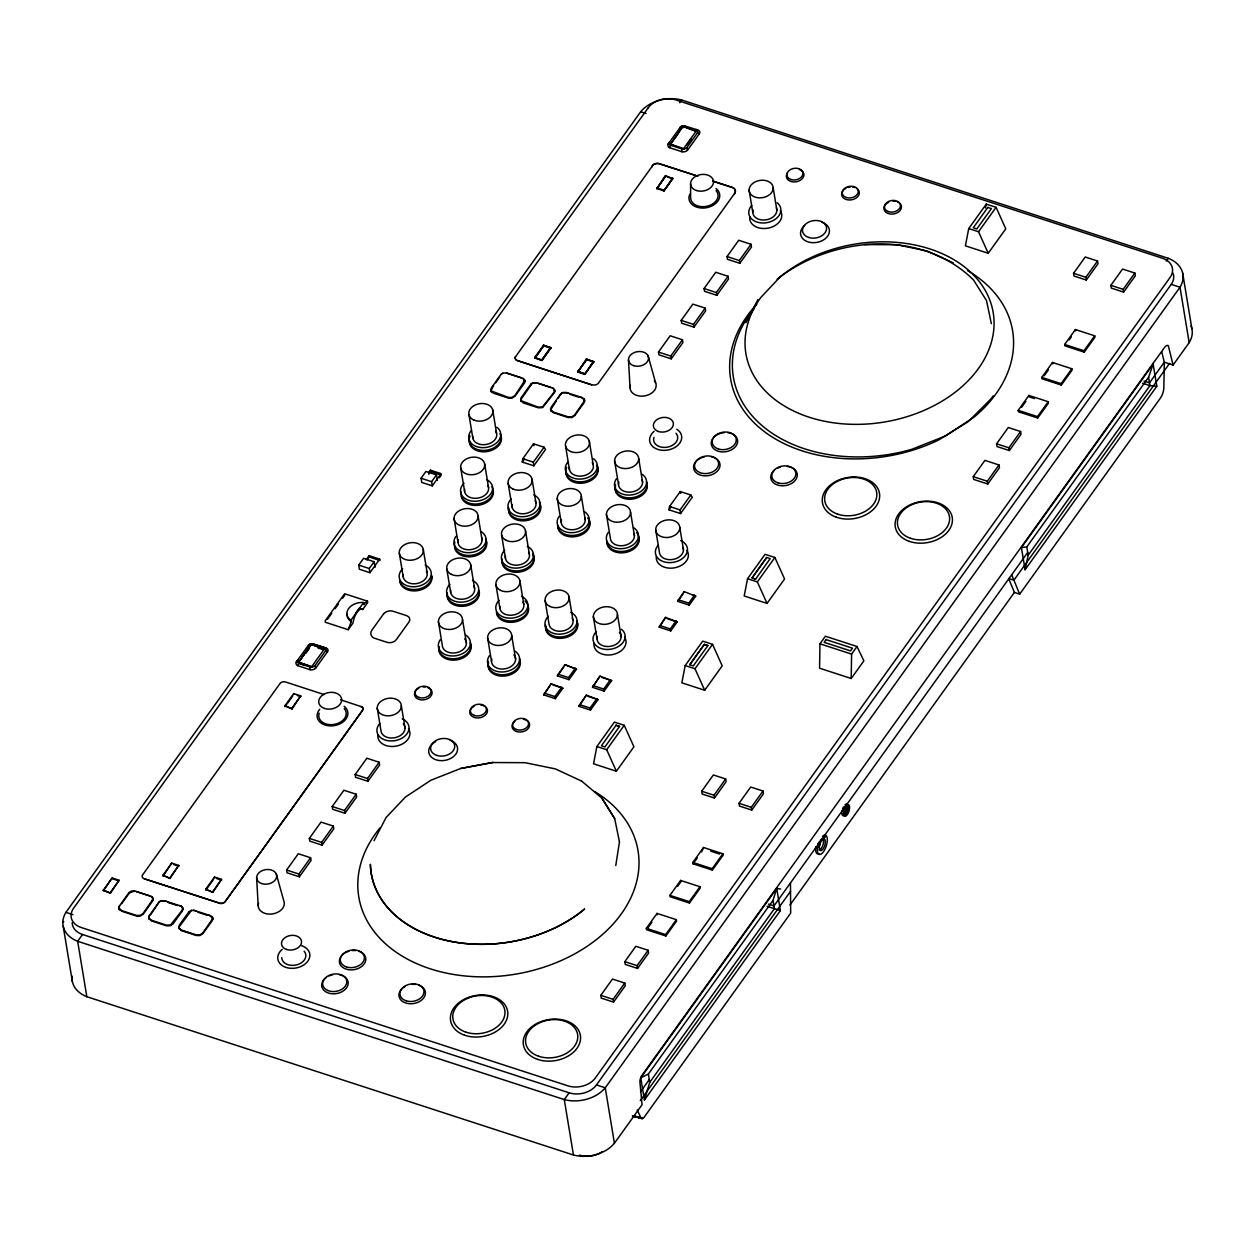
<?xml version="1.0" encoding="UTF-8"?>
<svg xmlns="http://www.w3.org/2000/svg" width="1255" height="1255" viewBox="0 0 1255 1255"><rect width="100%" height="100%" fill="white"/><g stroke="black" fill="none" stroke-linecap="round" stroke-linejoin="round"><path stroke-width="1.5" d="M665.605 617.366L659.157 627.139L670.766 630.904L677.198 621.947L665.605 617.366L659.157 627.139M684.101 592.376L684.116 591.591L695.709 596.156L689.277 605.13L677.653 601.349L684.116 591.591M819.97 643.815L819.578 668.209L851.204 678.5L863.864 660.867L857.024 646.513L825.413 636.238L819.97 643.815L851.596 654.09L857.024 646.513M851.204 678.5L851.596 654.09M119.021 908.385L119.523 905.828L129.045 892.525L131.242 891.034L134.599 890.987L151.055 896.337L152.828 898.156L152.498 901.2L143.18 914.189L140.278 916.087L136.607 916.087L121.657 911.224L118.974 908.165M148.89 918.095L149.392 915.554L158.914 902.235L161.111 900.761L164.468 900.698L181.347 906.267L182.697 907.867L182.477 909.844L170.633 924.919L166.35 925.123L151.4 920.26L148.984 918.331L151.526 920.95L166.476 925.813L170.147 925.813L173.033 923.9L182.367 910.91L182.665 908.181M178.759 927.822L179.245 925.264L188.783 911.946L190.98 910.471L194.337 910.424L210.777 915.774L212.566 917.578L212.221 920.637L202.902 933.61L200.016 935.524L196.329 935.524L181.395 930.661L178.696 927.586M490.815 389.223L491.332 391.733L493.529 393.239L508.479 398.102L512.15 398.102L515.052 396.188L524.37 383.214L524.7 380.155L522.927 378.351L506.471 373.002L503.114 373.049L500.918 374.523L491.395 387.842L491.332 391.733M490.893 390.399L493.56 385.662M520.825 400.58L521.264 397.553L530.787 384.25L532.983 382.759L536.34 382.712L553.22 388.281L554.569 389.881L554.349 391.858L542.505 406.918L538.222 407.122L521.092 400.753L523.398 402.949L538.332 407.812L542.615 407.608L554.475 392.548L554.679 390.572L552.78 388.062M520.762 400.11L520.794 398.463M550.568 409.601L553.251 412.675L568.201 417.539L571.888 417.539L574.774 415.625L584.093 402.635L584.438 399.592L582.649 397.772L566.209 392.423L562.852 392.486L560.656 393.96L551.118 407.263L550.694 410.291M550.631 409.82L556.389 400.784M815.797 846.654L815.577 848.992A10.103 4.11 -72 0 0 819.139 853.635M843.799 813.82L846.56 809.977L846.309 806.212M848.521 809.553C846.027 797.851 841.65 825.602 848.521 809.553L846.764 808.973M152.467 897.435L152.906 900.431M212.628 919.868L212.66 917.97L209.02 915.193M584.061 398.87L584.501 401.867M615.797 865.479L619.484 841.65M522.268 462.044L522.817 458.718L533.532 443.799L544.074 447.235L545.548 449.447L533.814 465.809L522.268 462.044L524.402 459.079M668.962 509.828L669.543 506.487L680.257 491.568L690.799 494.988L692.289 497.2L680.539 513.577L668.962 509.828L671.096 506.847M596.878 746.537L593.537 763.793L616.378 771.229L633.916 746.803L624.221 725.296L614.417 722.111L596.878 746.537L606.683 749.721L616.378 771.229M685.183 665.558L681.857 682.83L704.698 690.266L722.221 665.84L712.526 644.333L702.722 641.132L685.183 665.558L695.003 668.758L704.698 690.266M747.541 578.712L744.199 595.984L767.04 603.42L784.579 578.994L774.884 557.487L765.064 554.302L747.541 578.712L757.345 581.912L767.04 603.42M968.735 228.567L965.393 245.839L988.234 253.259L1005.773 228.834L996.078 207.326L986.257 204.141L968.735 228.567L978.539 231.751L988.234 253.259M985.52 207.969L986.257 204.141M1025.084 569.754L1028.174 555.228L1026.794 546.913L1148.56 377.3L1153.141 364.091L1156.812 386.273L1025.084 569.754L1021.413 547.588L1153.141 364.091M846.152 807.749L844.474 807.091L846.607 807.2L841.98 811.389A6.071 2.463 -72 0 0 844.756 815.013A6.071 2.463 -72 0 0 847.784 805.867M119.052 907.914L119.523 905.828M178.79 927.351L191.529 910.314M520.794 399.639L532.449 382.979M152.906 899.333L143.054 913.483L140.168 915.397L136.481 915.397L121.547 910.534L119.115 908.604M212.628 918.77L202.792 932.92L199.906 934.834L196.219 934.834L181.269 929.971L178.853 928.041M490.956 390.854L508.353 397.411L512.04 397.411L514.927 395.498L524.794 380.547M584.501 400.784L574.664 414.934L571.762 416.833L568.091 416.833L553.141 411.985L550.725 410.04M644.411 1100.023L780.39 910.597L776.72 888.43L640.74 1077.841L644.411 1100.023L649.729 1082.359L774.429 908.667L773.049 900.353L776.72 888.43L780.626 889.026M819.782 844.741L820.284 843.25A6.071 2.463 -72 0 1 823.202 839.171L823.923 838.983A6.071 2.463 -72 0 1 824.896 844.866A6.071 2.463 -72 0 1 820.754 850.623A6.071 2.463 -72 0 1 819.782 844.741L818.025 844.176M543.729 694.878L551.212 683.677L562.868 688.179L555.353 698.659L543.729 694.878L551.212 683.677M557.377 675.88L564.86 664.679L576.516 669.182L569.001 679.661L557.377 675.88L563.824 666.907M578.869 706.298L586.352 695.113L598.008 699.615L590.493 710.079L578.869 706.298L586.352 695.113M592.501 687.316L599.984 676.116L611.656 680.618L604.126 691.097L592.501 687.316L599.984 676.116M374.068 840.662L386.038 817.601L405.334 797.113L430.826 780.281L460.648 768.484L492.807 762.46L460.648 768.484M745.925 322.692L757.847 299.71M777.237 279.065L777.19 279.143C832.081 235.956 921.531 228.379 973.535 280.006L986.54 300.62L991.34 323.68M581.442 781.018L555.353 768.891L525.061 762.679L492.76 762.538M864.617 244.568L896.917 244.709L927.163 251.016L953.345 262.97M614.683 818.589L601.725 797.882L614.683 818.589L619.437 841.744M297.498 665.621L298.863 663.268A4.408 3.169 -9.4 0 1 297.764 660.083L296.258 662.06A4.957 3.561 -9.4 0 0 297.498 665.621L310.079 669.715A4.816 3.467 -9.4 0 0 315.554 668.335L327.539 651.659A3.843 2.761 -9.4 0 0 325.735 647.894L312.793 643.862A4.11 2.949 -9.4 0 0 308.573 645.039L308.416 645.117A4.612 3.326 -9.4 0 1 313.154 643.799M669.354 147.651L670.719 145.298A4.408 3.169 -9.4 0 1 669.621 142.129L668.115 144.09A4.957 3.561 -9.4 0 0 669.354 147.651L681.936 151.745A4.816 3.467 -9.4 0 0 687.411 150.365L699.396 133.689A3.843 2.761 -9.4 0 0 697.592 129.94L684.634 125.892A4.11 2.949 -9.4 0 0 680.43 127.069L680.273 127.163A4.612 3.326 -9.4 0 1 685.01 125.845L684.634 125.892M121.704 903.663L129.296 893.058L134.599 890.987M501.059 374.382L500.667 374.931M72.398 981.771L63.221 926.347A32.473 23.359 -9.4 0 1 65.919 912.354L640.662 111.773A32.473 23.359 -9.4 0 1 681.638 99.992L1168.264 258.295A32.473 23.359 -9.4 0 1 1179.998 287.222L1189.175 342.646L1173.096 365.032L1164.311 362.177L1161.691 351.604M103.318 890.203L112.087 877.982L119.115 880.273L110.456 893.184L103.318 890.203L110.456 893.184M103.428 890.893L112.087 877.982M110.346 892.478L119.115 880.273M614.417 1143.227L605.255 1087.803L596.47 1084.947A20.221 14.542 -9.4 0 1 569.158 1092.807L82.532 934.504L77.653 941.281L86.83 996.705L573.457 1155.008A32.473 23.359 -9.4 0 0 596.156 1154.584L599.812 1153.345A32.473 23.359 -9.4 0 0 614.417 1143.227L642.074 1104.714L639.925 1082.234A5.287 2.149 -72 0 1 642.278 1074.908L1164.436 347.604A8.142 3.31 -72 0 1 1168.295 345.658L1173.096 365.032M679.677 102.706L681.638 99.992M366.225 559.761L369.143 555.683L379.685 559.118L369.943 572.688L359.401 569.252L358.71 565.095L363.589 558.318L374.131 561.738L375.041 567.291M428.567 472.915L430.512 470.201L441.054 473.637L432.285 485.842L421.758 482.422L421.068 478.265L425.931 471.472L436.473 474.908L437.399 480.445M367.433 559.793L369.143 555.683M428.802 474.296L430.512 470.201M495.631 382.791L499.741 377.049M296.258 662.06L308.573 645.039M515.444 356.891L515.428 356.749A4.581 3.294 -9.4 0 0 517.719 360.64L591.529 384.767L517.735 360.765A4.581 3.294 -9.4 0 1 515.444 356.891L651.878 166.68A5.051 3.639 -9.4 0 1 659.142 163.605L697.937 176.218L659.173 163.746A5.051 3.639 -9.4 0 0 651.91 166.821L651.878 166.68M668.115 144.09L680.43 127.069M327.524 619.248L331.853 613.224M335.101 608.706L338.348 604.173M342.678 598.149L344.843 595.137M298.219 662.797L310.973 644.192L324.747 649.321L317.829 647.235M670.076 144.827L682.83 126.222L696.603 131.351M298.502 662.718L311.052 644.38L324.48 649.4M670.343 144.749L682.908 126.41L696.337 131.43M301.435 658.326L311.083 644.882M675.441 137.36L677.575 134.379M306 653.118L309.169 648.71M369.943 572.688L369.252 568.531L374.131 561.738M432.285 485.842L431.61 481.685L436.473 474.908M439.344 477.731L441.289 475.018L430.747 471.582M324.637 648.631L311.773 666.546L298.11 662.107M696.494 130.661L683.63 148.576L669.966 144.137M686.956 144.796L691.238 138.819M162.946 875.331L171.715 863.111L178.743 865.401L170.1 878.437L162.946 875.331L170.1 878.437M284.932 705.796L293.686 693.591L300.714 695.866L292.086 708.918L284.932 705.796L292.086 708.918M534.803 357.361L543.556 345.141L550.976 347.745L541.956 360.467L534.912 358.052L543.948 345.454L534.928 358.193L534.803 357.361L541.956 360.467L550.976 347.745M665.542 175.622L656.914 188.658L665.542 175.622L672.711 178.728L663.942 190.948L656.898 188.517L665.652 176.312M163.087 876.163L171.715 863.111M285.058 706.628L292.729 695.945M355.949 612.879L358.114 609.867M351.353 622.323L350.992 620.158L363.652 602.51L364.013 604.69M169.974 877.606L178.743 865.401M541.815 359.636L550.584 347.431L550.725 348.263L545.439 346.411M291.944 708.087L300.714 695.866M348.2 629.696L352.969 623.076A11.452 4.659 -72 0 1 357.142 612.126A11.452 4.659 -72 0 1 362.711 609.506L367.684 602.557L367.464 601.176L344.623 593.741L325.139 620.88L325.359 622.276L348.2 629.696L351.243 621.633A13.601 9.773 -9.4 0 1 347.117 614.181M663.942 190.948L672.57 177.896M663.926 190.807L672.68 178.602M150.537 914.801L158.663 902.627M205.726 889.246L214.495 877.025L221.523 879.316L212.895 892.368L205.726 889.246L212.895 892.368M558.444 397.913L560.389 394.352M586.76 359.51L577.724 372.108L586.352 359.071L593.788 361.801L584.752 374.398L577.692 371.966L586.744 359.385L593.788 361.801M205.867 890.077L213.538 879.394M212.754 891.536L221.523 879.316M593.756 361.66L584.72 374.257L593.38 361.346L593.521 362.177L586.352 359.071M533.814 465.809L533.359 462.154L544.074 447.235M144.2 878.735L219.719 903.161A4.047 2.902 -9.4 0 0 225.178 901.592L362.554 710.408A4.047 2.902 -9.4 0 0 360.985 706.549L360.969 706.408A4.047 2.902 -9.4 0 1 362.522 710.267L225.178 901.592A4.047 2.902 -9.4 0 1 219.735 903.302L144.2 878.735A4.047 2.902 -9.4 0 1 142.631 874.876L279.99 683.551A4.047 2.902 -9.4 0 1 285.45 681.967L324.135 694.564M712.699 181.018L731.179 187.026A6.479 4.659 -9.4 0 1 734.52 193.568L599.121 382.179A5.051 3.639 -9.4 0 1 591.497 384.642M286.611 870.029L298.298 853.745L310.597 857.745L311.052 860.522L299.365 876.806L287.066 872.805L286.611 870.029L298.91 874.029L299.365 876.806M309.342 838.371L321.029 822.088L333.328 826.088L333.783 828.865L322.096 845.148L309.797 841.148L309.342 838.371L321.641 842.372L322.096 845.148M332.199 806.526L343.901 790.242L356.2 794.242L356.655 797.003L344.968 813.287L332.669 809.287L332.199 806.526L344.498 810.526L344.968 813.287M355.181 774.508L366.868 758.224L379.167 762.24L379.622 765.001L367.935 781.285L355.636 777.284L355.181 774.508L367.48 778.508L367.935 781.285M658.467 352.059L670.154 335.775L682.453 339.776L682.908 342.552L671.221 358.836L658.922 354.836L658.467 352.059L670.766 356.059L671.221 358.836M681.183 320.402L692.886 304.118L705.184 308.118L705.639 310.895L693.952 327.179L681.653 323.178L681.183 320.402L693.482 324.402L693.952 327.179M704.055 288.556L715.742 272.272L728.041 276.273L728.512 279.034L716.809 295.317L704.526 291.317L704.055 288.556L716.354 292.556L716.809 295.317M727.037 256.553L738.724 240.27L751.023 244.27L751.478 247.031L739.791 263.315L727.492 259.314L727.037 256.553L739.336 260.554L739.791 263.315M298.91 874.029L310.597 857.745M321.641 842.372L333.328 826.088M344.498 810.526L356.2 794.242M367.48 778.508L379.167 762.24M670.766 356.059L682.453 339.776M693.482 324.402L705.184 308.118M716.354 292.556L728.041 276.273M739.336 260.554L751.023 244.27M680.539 513.577L680.085 509.922L690.799 494.988M555.353 698.659L554.93 696.603L561.754 687.113M569.001 679.661L568.578 677.606L575.386 668.115M590.493 710.079L590.07 708.04L596.894 698.533M604.126 691.097L603.702 689.042L610.526 679.535M677.653 601.349L683.018 593.882M670.766 630.904L670.295 628.943L676.147 620.801M689.277 605.13L688.807 603.153L694.643 595.011M616.032 725.296L601.443 745.784L604.957 746.929L619.546 726.425L616.032 725.296L619.546 726.425M987.873 207.326L973.284 227.814L976.798 228.959L991.419 208.597L987.905 207.467M606.683 749.721L624.221 725.296M978.539 231.751L996.078 207.326M689.748 664.821L704.337 644.317L707.883 645.603L693.262 665.95L689.732 664.679L704.369 644.458L707.883 645.603M766.68 557.471L752.074 577.833L755.604 579.12L770.193 558.616L766.68 557.471L752.09 577.975L755.604 579.12M695.003 668.758L712.526 644.333M757.345 581.912L774.884 557.487M701.686 791.246L713.373 774.963L725.672 778.963L726.127 781.74L714.44 798.023L702.141 794.023L701.686 791.246L713.985 795.246L714.44 798.023M1073.543 273.292L1085.23 257.008L1097.529 261.009L1097.984 263.77L1086.297 280.053L1073.998 276.053L1073.543 273.292L1085.842 277.292L1086.297 280.053M713.985 795.246L725.672 778.963M1085.842 277.292L1097.529 261.009M826.135 639.485L824.206 642.34L850.561 650.906L852.506 648.192L826.151 639.626M692.823 862.436L703.537 847.502L722.864 853.792L723.084 855.188L712.369 870.107L693.042 863.817L692.823 862.436L712.15 868.727L712.369 870.107M1064.679 344.466L1075.394 329.547L1094.721 335.822L1094.94 337.219L1084.226 352.137L1064.899 345.847L1064.679 344.466L1083.991 350.757L1084.226 352.137M669.919 895.364L680.634 880.43L699.961 886.72L700.196 888.101L689.481 903.035L670.154 896.745L669.919 895.364L689.246 901.655L689.481 903.035M1041.776 377.394L1052.49 362.475L1071.817 368.75L1072.052 370.147L1061.338 385.065L1042.011 378.775L1041.776 377.394L1061.102 383.685L1061.338 385.065M646.325 928.324L657.04 913.405L676.367 919.68L676.586 921.076L665.872 935.995L646.545 929.72L646.325 928.324L665.652 934.614L665.872 935.995M1018.182 410.354L1028.896 395.435L1048.207 401.726L1048.443 403.106L1037.728 418.025L1018.401 411.75L1018.182 410.354L1037.493 416.644L1037.728 418.025M693.042 863.817L697.341 857.855M701.623 851.878L703.537 847.502M1069.182 339.885L1071.331 336.905M647.627 928.214L651.91 922.252M677.653 886.297L680.869 881.826L680.634 880.43M1021.617 407.263L1025.9 401.302M1044.144 375.794L1048.443 369.833M624.817 961.659L635.846 946.286L648.145 950.286L648.6 953.063L637.571 968.436L625.272 964.436L624.817 961.659L637.116 965.66L637.571 968.436M996.596 443.799L1008.283 427.516L1020.582 431.516L1021.037 434.277L1009.349 450.561L997.05 446.56L996.596 443.799L1008.895 447.8L1009.349 450.561M600.784 995.341L612.471 979.057L624.77 983.057L625.225 985.818L613.538 1002.102L601.239 998.102L600.784 995.341L613.083 999.341L613.538 1002.102M973.237 476.665L984.924 460.381L998.98 464.946L999.451 467.723L987.748 484.006L973.707 479.441L973.237 476.665L987.293 481.23L987.748 484.006M739.022 803.31L750.71 787.026L763.009 791.027L763.464 793.788L751.776 810.071L739.477 806.071L739.022 803.31L751.306 807.31L751.776 810.071M1110.863 285.34L1122.55 269.056L1134.849 273.057L1135.32 275.818L1123.617 292.101L1111.334 288.101L1110.863 285.34L1123.162 289.34L1123.617 292.101M637.116 965.66L648.145 950.286M1008.895 447.8L1020.582 431.516M613.083 999.341L624.77 983.057M751.306 807.31L763.009 791.027M1123.162 289.34L1134.849 273.057M987.293 481.23L998.98 464.946M712.15 868.727L722.864 853.792M1083.991 350.757L1094.721 335.822M689.246 901.655L699.961 886.72M1061.102 383.685L1071.817 368.75M665.652 934.614L676.367 919.68M1037.493 416.644L1048.207 401.726M569.158 1092.807L564.279 1099.584L573.457 1155.008M1166.303 261.009L1168.264 258.295M596.47 1084.947L1171.213 284.367A20.221 14.542 -9.4 0 0 1172.954 273.088M640.74 1077.841L648.364 1074.045L773.049 900.353M820.08 841.148L822.009 838.466M640.505 1091.803L649.274 1079.582M1027.704 552.451L773.974 905.906L768.452 904.102M823.766 839.03L826.167 835.689L824.409 835.124M1028.174 555.228L1149.941 385.614L1148.56 377.3M640.301 1100.619L790.54 891.348M1169.582 363.354L1013.915 580.202L1008.644 578.492L1014.401 592.423L1019.672 594.148L1160.357 398.18A9.224 3.749 -72 0 0 1163.84 388.281L1164.311 362.177L1149.486 382.838L1143.964 381.049M789.975 905.043L1014.401 592.423M670.719 145.298L681.904 148.937A4.283 3.075 -9.4 0 0 686.767 147.698L697.435 132.873A3.404 2.447 -9.4 0 0 695.835 129.532L697.592 129.94M298.863 663.268L310.048 666.907A4.283 3.075 -9.4 0 0 314.927 665.668L325.578 650.843A3.404 2.447 -9.4 0 0 323.978 647.502L312.793 643.862M160.091 901.216L158.914 902.235M363.903 603.984L367.464 601.176M502.58 373.253L501.639 373.817M567.888 392.972L562.318 392.69M166.146 901.247L160.577 900.965M536.34 382.712L532.983 382.759M1021.413 547.588L1026.794 546.913M1156.812 386.273L1149.941 385.614L1142.583 383.214M196.015 910.973L193.254 910.204M323.978 647.502L325.735 647.894M635.61 1116.464L643.062 1118.221L635.736 1116.464M633.634 1116.197L642.67 1118.425L635.187 1116.526M633.069 1116.15L642.293 1118.519L633.257 1116.119M632.363 1115.962L641.948 1118.534M780.39 910.597L767.072 906.283M640.662 111.773L645.933 113.483M1171.213 284.367L1179.998 287.222L605.255 1087.803A32.473 23.359 -9.4 0 1 590.634 1097.921L586.979 1099.145A32.473 23.359 -9.4 0 1 564.279 1099.584L77.653 941.281A32.473 23.359 -9.4 0 1 64.068 929.045L63.221 926.347M670.233 144.058L683.74 149.282M712.73 181.159L731.194 187.168A6.479 4.659 -9.4 0 1 734.552 193.694L734.52 193.568M667.409 176.877L672.711 178.728M656.773 187.826L663.801 190.117M1034.387 398.541L1029.116 396.815L1028.896 395.435M545.721 346.176L550.992 347.886M577.582 371.276L584.61 373.566M542.238 360.091L535.21 357.816M585.018 374.021L577.99 371.731M569.864 394.274L579.151 397.286M584.391 399.906L580.892 397.207M522.817 458.718L533.359 462.154M669.543 506.487L680.085 509.922M421.068 478.265L431.61 481.685M692.399 595.074L695.709 596.156M678.265 599.733L688.807 603.153M667.252 618.699L677.198 621.947M659.754 625.508L670.295 628.943M369.378 557.079L379.92 560.499L379.685 559.118M358.71 565.095L369.252 568.531M576.516 669.182L564.86 664.679M601.694 677.371L611.656 680.618M359.197 608.361L362.711 609.506M558.036 674.186L568.578 677.606M593.176 685.607L603.702 689.042M552.906 684.948L562.868 688.179M588.046 696.368L598.008 699.615M544.403 693.184L554.93 696.603M579.528 704.604L590.07 708.04M846.607 804.188L848.364 804.753M845.901 806.071L848.066 806.777M845.431 806.181L848.38 807.169M846.796 807.232L848.553 807.796M846.858 808.032L848.615 808.612M843.486 808.895L845.242 809.475L843.548 808.769M846.56 809.977L848.317 810.557M843.156 809.899L844.913 810.479M846.231 810.981L847.988 811.561M845.807 811.922L847.564 812.487M845.305 812.707L847.062 813.287M844.788 813.318L846.545 813.899M844.27 813.695L846.027 814.275M843.391 813.679L845.556 814.385M317.939 647.925L322.927 649.557M298.376 662.028L311.883 667.236M299.929 663.362L306.816 665.432M300.274 663.958L305.263 665.574M818.527 842.67L820.284 843.25M818.135 843.846L819.892 844.411L817.507 847.753L815.75 847.188M340.701 699.819L360.985 706.549M297.341 695.552L300.855 696.698M710.785 851.188L719.57 854.043M173.598 864.507L178.869 866.232M216.393 878.437L221.664 880.147M112.197 878.673L117.468 880.398M168.123 902.549L177.41 905.561M197.992 912.26L207.279 915.287M65.919 912.354L72.947 914.644M62.75 921.499L63.817 921.86M842.199 810.322L843.956 810.918M697.435 132.873L699.396 133.689M325.578 650.843L327.539 651.659M524.904 381.238L522.927 378.351M152.184 897.105L151.055 896.337M182.053 906.816L182.446 907.836L181.347 906.267M581.489 780.939L601.678 797.976M520.856 400.329L521.202 401.443M149.329 919.444L148.843 917.876M637.211 1110.016L640.881 1117.64A6.73 2.73 -72 0 0 645.039 1115.993L790.681 913.107L790.477 882.908M1011.671 574.79L1019.672 594.148M520.715 399.89L520.966 401.02L520.652 399.419M648.176 356.091L655.659 382.979M276.32 874.06L283.803 900.933A13.146 9.46 -9.4 0 1 271.488 914.048A13.146 9.46 -9.4 0 1 258.593 903.239M680.257 491.568L680.728 493.435M533.532 443.799L534.002 445.698M686.767 147.698L687.411 150.365M314.927 665.668L315.554 668.335M1182.696 273.229L1191.874 328.653M1075.394 329.547L1075.613 330.928M1052.49 362.475L1052.725 363.856M773.19 187.936A12.126 8.722 -9.4 0 1 755.306 197.176A12.126 8.722 -9.4 0 1 754.945 182.006A12.126 8.722 -9.4 0 1 773.19 187.936L776.861 210.103M749.094 190.148L752.765 212.315M682.83 126.222L683.128 127.79M679.802 527.586A12.126 8.722 -9.4 0 1 661.903 536.826A12.126 8.722 -9.4 0 1 661.542 521.641A12.126 8.722 -9.4 0 1 679.802 527.586L683.473 549.753M655.69 529.783L659.361 551.949A12.126 8.722 -9.4 0 0 673.198 559.401A12.126 8.722 -9.4 0 0 683.002 547.525M638.701 458.655A12.126 8.722 -9.4 0 1 620.801 467.895A12.126 8.722 -9.4 0 1 620.441 452.726A12.126 8.722 -9.4 0 1 638.701 458.655L642.591 482.218M630.543 512.275A12.126 8.722 -9.4 0 1 612.644 521.515A12.126 8.722 -9.4 0 1 612.283 506.33A12.126 8.722 -9.4 0 1 630.543 512.275L634.45 535.822M614.589 460.867L618.495 484.414M606.447 514.472L610.338 538.034A12.126 8.722 -9.4 0 0 624.174 545.47A12.126 8.722 -9.4 0 0 633.979 533.595M584.438 399.592L584.657 401.067M589.301 441.211L593.207 464.758M617.46 614.432A12.126 8.722 -9.4 0 1 599.561 623.672A12.126 8.722 -9.4 0 1 599.2 608.487A12.126 8.722 -9.4 0 1 617.46 614.432L621.131 636.599M657.04 913.405L657.259 914.785M581.347 496.274A12.126 8.722 -9.4 0 1 563.464 505.514A12.126 8.722 -9.4 0 1 563.103 490.329A12.126 8.722 -9.4 0 1 581.347 496.274L585.254 519.821M561.377 393.254L560.765 394.65L560.781 393.803M565.613 446.309L569.503 469.856M593.348 616.629L597.019 638.795M554.412 389.505L554.757 391.748M551.023 387.481L538.019 383.261M543.556 345.141L543.697 345.972M550.945 410.463L551.369 411.562M550.537 408.659L550.835 410.746M557.251 498.47L561.158 522.033M648.364 1074.045L649.729 1082.359M569.064 596.768L572.97 620.331M530.928 384.093L530.896 384.94M524.339 379.434L524.888 382.038M521.154 377.771L506.471 373.002M532.057 479.284L535.963 502.831M545.172 600.941L549.078 624.504A12.126 8.722 -9.4 0 0 564.138 630.653A12.126 8.722 -9.4 0 0 572.155 618.182M525.484 530.708L529.39 554.255M508.165 483.457L512.056 507.004M492.682 409.773L496.572 433.336M519.884 580.767L523.774 604.33M501.592 534.881L505.483 558.428M484.65 463.974A12.126 8.722 -9.4 0 1 467.911 474.374A12.126 8.722 -9.4 0 1 465.48 459.471A12.126 8.722 -9.4 0 1 484.65 463.974L488.556 487.536M511.711 635.548A12.126 8.722 -9.4 0 1 493.811 644.788A12.126 8.722 -9.4 0 1 493.45 629.602A12.126 8.722 -9.4 0 1 511.711 635.548L515.601 659.11M468.978 414.872L472.884 438.434M495.976 584.94L499.882 608.502M478.155 516.26A12.126 8.722 -9.4 0 1 460.256 525.5A12.126 8.722 -9.4 0 1 459.895 510.314A12.126 8.722 -9.4 0 1 478.155 516.26L482.046 539.823M460.711 467.911L464.617 491.458M487.599 637.744L491.505 661.307M470.688 564.766L474.594 588.328M454.059 518.456L457.95 542.019M462.515 619.546A12.126 8.722 -9.4 0 1 444.615 628.786A12.126 8.722 -9.4 0 1 444.254 613.601A12.126 8.722 -9.4 0 1 462.515 619.546L466.421 643.093M446.796 568.939L450.686 592.501M438.419 621.743L442.309 645.305A12.126 8.722 -9.4 0 0 457.683 652.38A12.126 8.722 -9.4 0 0 464.695 638.873M423.28 549.455A12.126 8.722 -9.4 0 1 406.542 559.871A12.126 8.722 -9.4 0 1 404.11 544.952A12.126 8.722 -9.4 0 1 423.28 549.455L427.186 573.017M399.341 553.392L403.232 576.955M401.349 705.906A12.126 8.722 -9.4 0 1 383.45 715.146A12.126 8.722 -9.4 0 1 383.089 699.961A12.126 8.722 -9.4 0 1 401.349 705.906L405.02 728.073M377.237 708.102L380.908 730.284A12.126 8.722 -9.4 0 0 396.282 737.36A12.126 8.722 -9.4 0 0 403.294 723.837M310.973 644.192L311.162 645.07M293.686 693.591L293.827 694.423M214.495 877.025L214.636 877.857M212.409 917.217L212.785 919.052M188.925 911.805L188.893 912.652M182.54 907.491L182.885 909.75M180.908 906.047L179.151 905.483M178.665 926.645L178.963 928.731M152.828 898.156L153.063 899.631M149.282 895.756L136.293 891.536M149.392 915.554L148.921 917.625L148.921 916.464M119.351 909.028L119.774 910.11M118.943 907.224L119.241 909.295M178.649 927.131L178.822 928.276M118.911 907.694L119.084 908.855M628.473 359.793L630.057 387.779M256.632 877.747L258.201 905.749M681.904 148.937L681.936 151.745M310.048 666.907L310.079 669.715M690.579 183.826L690.627 197.882A13.805 9.93 -9.4 0 0 708.118 205.946A13.805 9.93 -9.4 0 0 716.103 190.556M1191.026 325.955A32.473 23.359 -9.4 0 1 1189.175 342.646M86.83 996.705A32.473 23.359 -9.4 0 1 72.1 976.155M82.532 934.504A20.221 14.542 -9.4 0 1 72.178 922.77M602.4 1151.604A20.221 14.542 -9.4 0 1 579.481 1155.149M847.502 804.941A6.071 2.463 -72 0 0 847.047 804.345L846.435 804.126A6.071 2.463 -72 0 0 844.944 804.879M842.795 808.377A6.071 2.463 -72 0 1 843.438 806.981M818.919 842.199A10.103 4.11 -72 0 0 817.554 847.219L817.334 849.572A10.103 4.11 -72 0 0 823.484 851.737A10.103 4.11 -72 0 0 826.747 836.458L825.978 835.469A10.103 4.11 -72 0 0 822.496 836.363M823.233 839.234A6.071 2.463 -72 0 1 822.637 845.807A6.071 2.463 -72 0 1 818.997 850.059M418.605 985.097A13.35 9.601 -9.4 0 1 422.48 999.325A13.35 9.601 -9.4 0 1 402.165 1001.176A13.35 9.601 -9.4 0 1 405.349 986.305M411.954 984.406A13.35 9.601 -9.4 0 1 415.389 984.422M513.891 654.875A12.126 8.722 -9.4 0 1 505.326 668.758A12.126 8.722 -9.4 0 1 491.866 659M519.46 658.53A16.174 11.64 -9.4 0 1 504.29 674.657A16.174 11.64 -9.4 0 1 488.415 661.369M514.723 650.906A16.174 11.64 -9.4 0 1 516.04 666.593A16.174 11.64 -9.4 0 1 494.564 670.625A16.174 11.64 -9.4 0 1 489.497 655.628M358.993 951.259A13.303 9.569 -9.4 0 1 362.099 966.146A13.303 9.569 -9.4 0 1 341.25 966.052A13.303 9.569 -9.4 0 1 348.953 951.227M352.357 950.584A13.303 9.569 -9.4 0 1 355.793 950.6M344.247 708.526A13.805 9.93 -9.4 0 1 334.505 724.339A13.805 9.93 -9.4 0 1 319.178 713.232M370.429 864.413A125.359 90.172 -9.4 0 0 449.29 941.062A125.359 90.172 -9.4 0 0 584.485 909.122A125.359 90.172 -9.4 0 1 449.29 941.062A125.359 90.172 -9.4 0 1 370.382 864.491M594.792 791.623A141.533 101.812 -9.4 0 1 606.526 930.802A141.533 101.812 -9.4 0 1 415.358 963.04A141.533 101.812 -9.4 0 1 380.014 827.845M967.542 270.594A141.533 101.812 -9.4 0 1 974.115 417.099L945.376 436.018L911.71 449.337A141.533 101.812 -9.4 0 1 760.279 424.049A141.533 101.812 -9.4 0 1 754.412 308.134M993.176 395.905A141.533 101.812 -9.4 0 1 990.901 398.98L968.091 421.727L938.615 440.003A141.533 101.812 -9.4 0 1 764.86 431.987A141.533 101.812 -9.4 0 1 756.765 304.275M427.563 687.489A8.895 6.401 -9.4 0 1 430.151 696.964A8.895 6.401 -9.4 0 1 416.613 698.204A8.895 6.401 -9.4 0 1 418.731 688.289M423.139 687.034A8.895 6.401 -9.4 0 1 425.429 687.034M519.696 659.91A16.174 11.64 -9.4 0 1 504.526 676.053A16.174 11.64 -9.4 0 1 488.65 662.75M339.274 974.664A13.319 9.585 -9.4 0 1 346.506 987.905A13.319 9.585 -9.4 0 1 326.598 992.266A13.319 9.585 -9.4 0 1 326.284 977.504M329.171 975.904A13.319 9.585 -9.4 0 1 332.45 974.837M480.759 705.012A8.926 6.416 -9.4 0 1 486.375 713.985A8.926 6.416 -9.4 0 1 472.445 716.589A8.926 6.416 -9.4 0 1 474.045 706.267M450.153 740.277A14.558 10.479 -9.4 0 1 454.373 755.808A14.558 10.479 -9.4 0 1 432.222 757.832A14.558 10.479 -9.4 0 1 435.689 741.611M523.476 719.272A8.863 6.369 -9.4 0 1 528.653 727.947A8.863 6.369 -9.4 0 1 515.491 731.132A8.863 6.369 -9.4 0 1 514.879 721.358M787.246 466.452A13.35 9.601 -9.4 0 1 796.141 479.065A13.35 9.601 -9.4 0 1 776.61 484.681A13.35 9.601 -9.4 0 1 774.492 470.123M777.206 468.335A13.35 9.601 -9.4 0 1 780.375 467.08M711.13 456.695A13.319 9.585 -9.4 0 1 717.076 471.425A13.319 9.585 -9.4 0 1 695.443 472.006A13.319 9.585 -9.4 0 1 704.29 456.883M344.152 706.345A15.515 11.17 -9.4 0 1 343.541 721.562A15.515 11.17 -9.4 0 1 322.739 724.072A15.515 11.17 -9.4 0 1 319.743 709.295M304.134 951.227A12.126 8.722 -9.4 0 1 297.121 964.734A12.126 8.722 -9.4 0 1 281.748 957.659M301.592 945.705A16.174 11.64 -9.4 0 1 307.13 962.052A16.174 11.64 -9.4 0 1 283.693 966.46A16.174 11.64 -9.4 0 1 282.25 949.329M799.419 169.519A8.895 6.401 -9.4 0 1 802.871 178.006A8.895 6.401 -9.4 0 1 790.854 181.457A8.895 6.401 -9.4 0 1 787.403 172.97M727.649 432.63A13.303 9.569 -9.4 0 1 734.708 447.486A13.303 9.569 -9.4 0 1 712.558 447.392A13.303 9.569 -9.4 0 1 724.213 432.614M654.31 380.798A13.146 9.46 -9.4 0 1 645.039 395.843A13.146 9.46 -9.4 0 1 630.434 385.269M716.04 188.517A15.515 11.17 -9.4 0 1 707.255 207.577A15.515 11.17 -9.4 0 1 689.795 194.227M350.992 620.158A13.601 9.679 -10.6 0 1 348.561 608.597A13.601 9.679 -10.6 0 1 363.652 602.51M493.231 491.034A16.174 11.64 -9.4 0 1 479.143 505.138A16.174 11.64 -9.4 0 1 461.307 496.274M686.94 550.365A16.174 11.64 -9.4 0 1 675.033 567.731A16.174 11.64 -9.4 0 1 656.334 556.561M470.5 643.909A16.174 11.64 -9.4 0 1 455.33 660.052A16.174 11.64 -9.4 0 1 439.454 646.749M479.269 591.78A16.174 11.64 -9.4 0 1 463.33 606.275A16.174 11.64 -9.4 0 1 447.392 594.29M539.556 503.428A16.174 11.64 -9.4 0 1 526.802 520.527A16.174 11.64 -9.4 0 1 508.761 508.808M528.449 607.797A16.174 11.64 -9.4 0 1 514.613 622.009A16.174 11.64 -9.4 0 1 496.588 613.35M576.563 620.927A16.174 11.64 -9.4 0 1 563.809 638.026A16.174 11.64 -9.4 0 1 545.784 626.292M587.669 517.97A16.174 11.64 -9.4 0 1 578.32 535.995A16.174 11.64 -9.4 0 1 557.816 526.551M638.528 536.638A16.174 11.64 -9.4 0 1 625.461 552.482A16.174 11.64 -9.4 0 1 607.012 542.552M780.343 210.715A16.174 11.64 -9.4 0 1 768.421 228.081A16.174 11.64 -9.4 0 1 749.737 216.911M646.686 483.034A16.174 11.64 -9.4 0 1 631.516 499.161A16.174 11.64 -9.4 0 1 615.64 485.858M596.533 465.276A16.174 11.64 -9.4 0 1 585.003 482.751A16.174 11.64 -9.4 0 1 566.021 471.833M499.914 433.838A16.174 11.64 -9.4 0 1 488.368 451.314A16.174 11.64 -9.4 0 1 469.401 440.395M532.967 554.851A16.174 11.64 -9.4 0 1 520.213 571.951A16.174 11.64 -9.4 0 1 502.188 560.232M624.598 637.211A16.174 11.64 -9.4 0 1 612.675 654.577A16.174 11.64 -9.4 0 1 593.991 643.407M408.487 728.684A16.174 11.64 -9.4 0 1 396.564 746.05A16.174 11.64 -9.4 0 1 377.881 734.881M431.861 576.516A16.174 11.64 -9.4 0 1 417.774 590.619A16.174 11.64 -9.4 0 1 399.937 581.755M676.822 429.288A16.174 11.64 -9.4 0 1 677.214 445.823A16.174 11.64 -9.4 0 1 654.498 447.894A16.174 11.64 -9.4 0 1 654.106 431.359M486.14 540.638A16.174 11.64 -9.4 0 1 473.057 556.467A16.174 11.64 -9.4 0 1 454.624 546.537M897.403 201.851A8.863 6.369 -9.4 0 1 899.192 211.452A8.863 6.369 -9.4 0 1 885.716 212.111A8.863 6.369 -9.4 0 1 888.618 202.275M893.058 201.208A8.863 6.369 -9.4 0 1 895.317 201.318M675.99 433.257A12.126 8.722 -9.4 0 1 667.44 447.141A12.126 8.722 -9.4 0 1 653.965 437.383M856.632 188.344A8.926 6.416 -9.4 0 1 856.287 197.913A8.926 6.416 -9.4 0 1 843.282 197.851A8.926 6.416 -9.4 0 1 845.901 188.297M848.019 187.466A8.926 6.416 -9.4 0 1 850.31 187.042M852.616 187.042A8.926 6.416 -9.4 0 1 854.765 187.497M822.009 222.323A14.558 10.479 -9.4 0 1 826.982 237.038A14.558 10.479 -9.4 0 1 805.883 240.991A14.558 10.479 -9.4 0 1 804.581 225.586M646.451 481.638A16.174 11.64 -9.4 0 1 631.281 497.78A16.174 11.64 -9.4 0 1 615.405 484.477M642.136 479.99A12.126 8.722 -9.4 0 1 630.747 492.086A12.126 8.722 -9.4 0 1 618.856 482.108M641.713 474.014A16.174 11.64 -9.4 0 1 643.031 489.701A16.174 11.64 -9.4 0 1 621.554 493.733A16.174 11.64 -9.4 0 1 616.487 478.735M592.219 462.656A12.126 8.722 -9.4 0 1 583.575 475.77A12.126 8.722 -9.4 0 1 569.331 467.582M597.615 466.687A16.174 11.64 -9.4 0 1 580.579 481.857A16.174 11.64 -9.4 0 1 566.664 467.393M593.552 458.734A16.174 11.64 -9.4 0 1 592.831 474.61A16.174 11.64 -9.4 0 1 571.15 477.167A16.174 11.64 -9.4 0 1 568.091 461.746M539.321 502.047A16.174 11.64 -9.4 0 1 526.567 519.146A16.174 11.64 -9.4 0 1 508.542 507.428M535.148 500.682A12.126 8.722 -9.4 0 1 525.578 513.515A12.126 8.722 -9.4 0 1 512.071 504.714M533.799 494.862A16.174 11.64 -9.4 0 1 536.764 511.052A16.174 11.64 -9.4 0 1 514.221 514.989A16.174 11.64 -9.4 0 1 511.271 498.8M636.63 532.591A16.174 11.64 -9.4 0 1 627.28 550.616A16.174 11.64 -9.4 0 1 606.777 541.172M633.555 527.633A16.174 11.64 -9.4 0 1 634.873 543.321A16.174 11.64 -9.4 0 1 613.397 547.353A16.174 11.64 -9.4 0 1 608.346 532.355M584.783 517.593A12.126 8.722 -9.4 0 1 573.409 529.688A12.126 8.722 -9.4 0 1 561.503 519.727M584.375 511.632A16.174 11.64 -9.4 0 1 585.693 527.32A16.174 11.64 -9.4 0 1 564.217 531.336A16.174 11.64 -9.4 0 1 559.15 516.354M589.113 519.256A16.174 11.64 -9.4 0 1 576.029 535.101A16.174 11.64 -9.4 0 1 557.596 525.17M532.748 553.471A16.174 11.64 -9.4 0 1 519.994 570.57A16.174 11.64 -9.4 0 1 501.969 558.852M528.575 552.106A12.126 8.722 -9.4 0 1 519.005 564.938A12.126 8.722 -9.4 0 1 505.483 556.138M527.226 546.286A16.174 11.64 -9.4 0 1 530.19 562.475A16.174 11.64 -9.4 0 1 507.648 566.413A16.174 11.64 -9.4 0 1 504.683 550.223M485.905 539.242A16.174 11.64 -9.4 0 1 470.735 555.369A16.174 11.64 -9.4 0 1 454.875 542.082M481.591 537.579A12.126 8.722 -9.4 0 1 470.217 549.69A12.126 8.722 -9.4 0 1 458.31 539.713M481.167 531.618A16.174 11.64 -9.4 0 1 482.485 547.306A16.174 11.64 -9.4 0 1 461.009 551.337A16.174 11.64 -9.4 0 1 455.942 536.34M495.6 431.234A12.126 8.722 -9.4 0 1 486.94 444.333A12.126 8.722 -9.4 0 1 472.711 436.144M500.98 435.25A16.174 11.64 -9.4 0 1 483.959 450.42A16.174 11.64 -9.4 0 1 470.029 435.956M496.933 427.296A16.174 11.64 -9.4 0 1 496.211 443.172A16.174 11.64 -9.4 0 1 474.531 445.729A16.174 11.64 -9.4 0 1 471.472 430.308M619.405 632.363A12.126 8.722 -9.4 0 1 610.856 646.247A12.126 8.722 -9.4 0 1 597.38 636.489M621.445 629.257A16.174 11.64 -9.4 0 1 620.362 645.148A16.174 11.64 -9.4 0 1 598.666 647.439A16.174 11.64 -9.4 0 1 595.968 631.955M680.728 540.576A16.174 11.64 -9.4 0 1 684.524 556.608A16.174 11.64 -9.4 0 1 662.122 561.142A16.174 11.64 -9.4 0 1 658.31 545.109M426.402 570.852A12.126 8.722 -9.4 0 1 416.613 583.591A12.126 8.722 -9.4 0 1 403.279 574.649M431.626 575.135A16.174 11.64 -9.4 0 1 417.539 589.238A16.174 11.64 -9.4 0 1 399.702 580.375M425.178 565.001A16.174 11.64 -9.4 0 1 427.814 581.253A16.174 11.64 -9.4 0 1 405.24 584.956A16.174 11.64 -9.4 0 1 402.604 568.719M479.034 590.399A16.174 11.64 -9.4 0 1 463.095 604.894A16.174 11.64 -9.4 0 1 447.172 592.909M473.778 586.179A12.126 8.722 -9.4 0 1 464.209 598.996A12.126 8.722 -9.4 0 1 450.686 590.211M472.429 580.359A16.174 11.64 -9.4 0 1 475.394 596.533A16.174 11.64 -9.4 0 1 452.851 600.47A16.174 11.64 -9.4 0 1 449.886 584.281M577.41 622.402A16.174 11.64 -9.4 0 1 561.471 636.897A16.174 11.64 -9.4 0 1 545.548 624.912M570.805 612.362A16.174 11.64 -9.4 0 1 573.77 628.535A16.174 11.64 -9.4 0 1 551.243 632.473A16.174 11.64 -9.4 0 1 548.278 616.283M487.787 485.371A12.126 8.722 -9.4 0 1 477.982 498.11A12.126 8.722 -9.4 0 1 464.648 489.168M491.976 486.767A16.174 11.64 -9.4 0 1 478.908 503.757A16.174 11.64 -9.4 0 1 461.134 491.819M486.548 479.52A16.174 11.64 -9.4 0 1 489.183 495.756A16.174 11.64 -9.4 0 1 466.625 499.474A16.174 11.64 -9.4 0 1 463.974 483.222M525.045 601.051A16.174 11.64 -9.4 0 1 518.441 619.515A16.174 11.64 -9.4 0 1 496.353 611.969M522.974 602.18A12.126 8.722 -9.4 0 1 513.405 614.997A12.126 8.722 -9.4 0 1 499.882 606.212M521.609 596.36A16.174 11.64 -9.4 0 1 524.574 612.534A16.174 11.64 -9.4 0 1 502.047 616.472A16.174 11.64 -9.4 0 1 499.082 600.282M470.264 642.529A16.174 11.64 -9.4 0 1 457.197 658.373A16.174 11.64 -9.4 0 1 438.748 648.443M465.527 634.905A16.174 11.64 -9.4 0 1 466.844 650.592A16.174 11.64 -9.4 0 1 445.368 654.624A16.174 11.64 -9.4 0 1 440.317 639.626M776.406 207.875A12.126 8.722 -9.4 0 1 765.032 219.97A12.126 8.722 -9.4 0 1 753.125 210.009M777.19 202.761A16.174 11.64 -9.4 0 1 776.108 218.652A16.174 11.64 -9.4 0 1 754.412 220.958A16.174 11.64 -9.4 0 1 751.714 205.459M402.259 718.895A16.174 11.64 -9.4 0 1 406.071 734.928A16.174 11.64 -9.4 0 1 383.669 739.462A16.174 11.64 -9.4 0 1 379.857 723.429M844.05 810.448L843.737 811.954A6.071 2.463 -72 0 0 847.298 814.668A6.071 2.463 -72 0 0 848.804 804.91L848.192 804.69A6.071 2.463 -72 0 0 844.05 810.448M648.302 107.695L73.559 908.291A20.221 14.542 -9.4 0 0 81.387 927.571L568.013 1085.873A20.221 14.542 -9.4 0 0 595.309 1078.014L1170.068 277.433A20.221 14.542 -9.4 0 0 1162.24 258.154L675.614 99.851A20.221 14.542 -9.4 0 0 648.302 107.695M383.465 614.072L371.966 630.073A9.287 6.683 -9.4 0 0 373.441 637.901L386.995 642.309A6.887 4.957 -9.4 0 0 396.298 639.642L408.989 621.978A6.714 4.832 -9.4 0 0 406.385 615.577L393.176 611.279A7.185 5.177 -9.4 0 0 383.465 614.072M779.967 277.104L760.64 297.67A125.327 90.156 -9.4 0 0 860.836 424.3A125.327 90.156 -9.4 0 0 985.803 291.427A125.327 90.156 -9.4 0 0 779.967 277.104M845.635 806.824L846.67 807.138L845.635 806.824M148.953 918.566L148.78 917.405L148.953 918.566M324.637 708.495A11.546 8.299 -9.4 0 0 341.658 699.694A11.546 8.299 -9.4 0 0 324.292 694.046A11.546 8.299 -9.4 0 0 324.637 708.495M406.102 1000.8A12.126 8.722 -9.4 0 0 424.002 991.56A12.126 8.722 -9.4 0 0 405.741 985.63A12.126 8.722 -9.4 0 0 406.102 1000.8M327.947 990.54A12.126 8.722 -9.4 0 0 346.741 982.414A12.126 8.722 -9.4 0 0 329.453 975.245A12.126 8.722 -9.4 0 0 327.947 990.54M537.626 1059.393A28.881 20.786 -9.4 0 0 580.594 1037.775A28.881 20.786 -9.4 0 0 537.454 1023.17A28.881 20.786 -9.4 0 0 537.626 1059.393M538.693 1056.271A26.277 18.903 -9.4 0 0 577.786 1036.599A26.277 18.903 -9.4 0 0 538.536 1023.311A26.277 18.903 -9.4 0 0 538.693 1056.271M465.527 1032.018A26.277 18.903 -9.4 0 0 504.996 1012.801A26.277 18.903 -9.4 0 0 466.123 999.011A26.277 18.903 -9.4 0 0 465.527 1032.018M464.428 1035.14A28.912 20.802 -9.4 0 0 507.836 1014.009A28.912 20.802 -9.4 0 0 465.072 998.839A28.912 20.802 -9.4 0 0 464.428 1035.14M261.793 883.614A10.103 7.279 -9.4 0 0 276.712 875.912A10.103 7.279 -9.4 0 0 261.495 870.97A10.103 7.279 -9.4 0 0 261.793 883.614M699.804 472.57A12.126 8.722 -9.4 0 0 718.582 464.444A12.126 8.722 -9.4 0 0 701.31 457.275A12.126 8.722 -9.4 0 0 699.804 472.57M837.383 514.048A26.277 18.903 -9.4 0 0 876.853 494.831A26.277 18.903 -9.4 0 0 837.979 481.041A26.277 18.903 -9.4 0 0 837.383 514.048M696.478 190.525A11.546 8.299 -9.4 0 0 713.515 181.724A11.546 8.299 -9.4 0 0 696.133 176.077A11.546 8.299 -9.4 0 0 696.478 190.525M910.55 538.301A26.277 18.903 -9.4 0 0 949.627 518.644A26.277 18.903 -9.4 0 0 910.377 505.357A26.277 18.903 -9.4 0 0 910.55 538.301M777.959 482.846A12.126 8.722 -9.4 0 0 795.858 473.59A12.126 8.722 -9.4 0 0 777.598 467.66A12.126 8.722 -9.4 0 0 777.959 482.846M909.483 541.423A28.881 20.786 -9.4 0 0 952.451 519.805A28.881 20.786 -9.4 0 0 909.31 505.216A28.881 20.786 -9.4 0 0 909.483 541.423M836.285 517.186A28.912 20.802 -9.4 0 0 879.692 496.039A28.912 20.802 -9.4 0 0 836.928 480.869A28.912 20.802 -9.4 0 0 836.285 517.186M474.484 715.491A8.095 5.82 -9.4 0 0 486.422 709.342A8.095 5.82 -9.4 0 0 474.249 705.373A8.095 5.82 -9.4 0 0 474.484 715.491M436.834 755.432A12.126 8.722 -9.4 0 0 454.734 746.176A12.126 8.722 -9.4 0 0 436.473 740.246A12.126 8.722 -9.4 0 0 436.834 755.432M516.307 729.5A8.095 5.82 -9.4 0 0 528.637 723.837A8.095 5.82 -9.4 0 0 516.887 719.319A8.095 5.82 -9.4 0 0 516.307 729.5M286.642 949.486A10.103 7.279 -9.4 0 0 301.545 941.783A10.103 7.279 -9.4 0 0 286.344 936.826A10.103 7.279 -9.4 0 0 286.642 949.486M419.154 697.498A8.095 5.82 -9.4 0 0 431.093 691.332A8.095 5.82 -9.4 0 0 418.919 687.379A8.095 5.82 -9.4 0 0 419.154 697.498M346.521 966.946A12.126 8.722 -9.4 0 0 364.405 957.706A12.126 8.722 -9.4 0 0 346.16 951.761A12.126 8.722 -9.4 0 0 346.521 966.946M633.65 365.66A10.103 7.279 -9.4 0 0 648.568 357.957A10.103 7.279 -9.4 0 0 633.351 353A10.103 7.279 -9.4 0 0 633.65 365.66M888.163 211.53A8.095 5.82 -9.4 0 0 900.494 205.867A8.095 5.82 -9.4 0 0 888.744 201.365A8.095 5.82 -9.4 0 0 888.163 211.53M718.362 448.976A12.126 8.722 -9.4 0 0 736.261 439.736A12.126 8.722 -9.4 0 0 718.001 433.806A12.126 8.722 -9.4 0 0 718.362 448.976M658.499 431.516A10.103 7.279 -9.4 0 0 673.402 423.814A10.103 7.279 -9.4 0 0 658.185 418.872A10.103 7.279 -9.4 0 0 658.499 431.516M846.341 197.521A8.095 5.82 -9.4 0 0 858.279 191.372A8.095 5.82 -9.4 0 0 846.105 187.403A8.095 5.82 -9.4 0 0 846.341 197.521M808.691 237.462A12.126 8.722 -9.4 0 0 826.59 228.222A12.126 8.722 -9.4 0 0 808.33 222.276A12.126 8.722 -9.4 0 0 808.691 237.462M791.011 179.528A8.095 5.82 -9.4 0 0 802.949 173.363A8.095 5.82 -9.4 0 0 790.775 169.409A8.095 5.82 -9.4 0 0 791.011 179.528M570.649 451.533A12.126 8.722 -9.4 0 0 589.474 443.486A12.126 8.722 -9.4 0 0 572.249 436.238A12.126 8.722 -9.4 0 0 570.649 451.533M512.777 488.917A12.126 8.722 -9.4 0 0 532.057 481.575A12.126 8.722 -9.4 0 0 515.507 473.621A12.126 8.722 -9.4 0 0 512.777 488.917M506.204 540.34A12.126 8.722 -9.4 0 0 525.484 532.999A12.126 8.722 -9.4 0 0 508.918 525.045A12.126 8.722 -9.4 0 0 506.204 540.34M474.029 420.111A12.126 8.722 -9.4 0 0 492.854 412.048A12.126 8.722 -9.4 0 0 475.629 404.816A12.126 8.722 -9.4 0 0 474.029 420.111M451.408 574.398A12.126 8.722 -9.4 0 0 470.688 567.056A12.126 8.722 -9.4 0 0 454.137 559.102A12.126 8.722 -9.4 0 0 451.408 574.398M549.784 606.4A12.126 8.722 -9.4 0 0 569.064 599.074A12.126 8.722 -9.4 0 0 552.514 591.105A12.126 8.722 -9.4 0 0 549.784 606.4M500.588 590.399A12.126 8.722 -9.4 0 0 519.884 583.057A12.126 8.722 -9.4 0 0 503.318 575.104A12.126 8.722 -9.4 0 0 500.588 590.399"/></g></svg>
